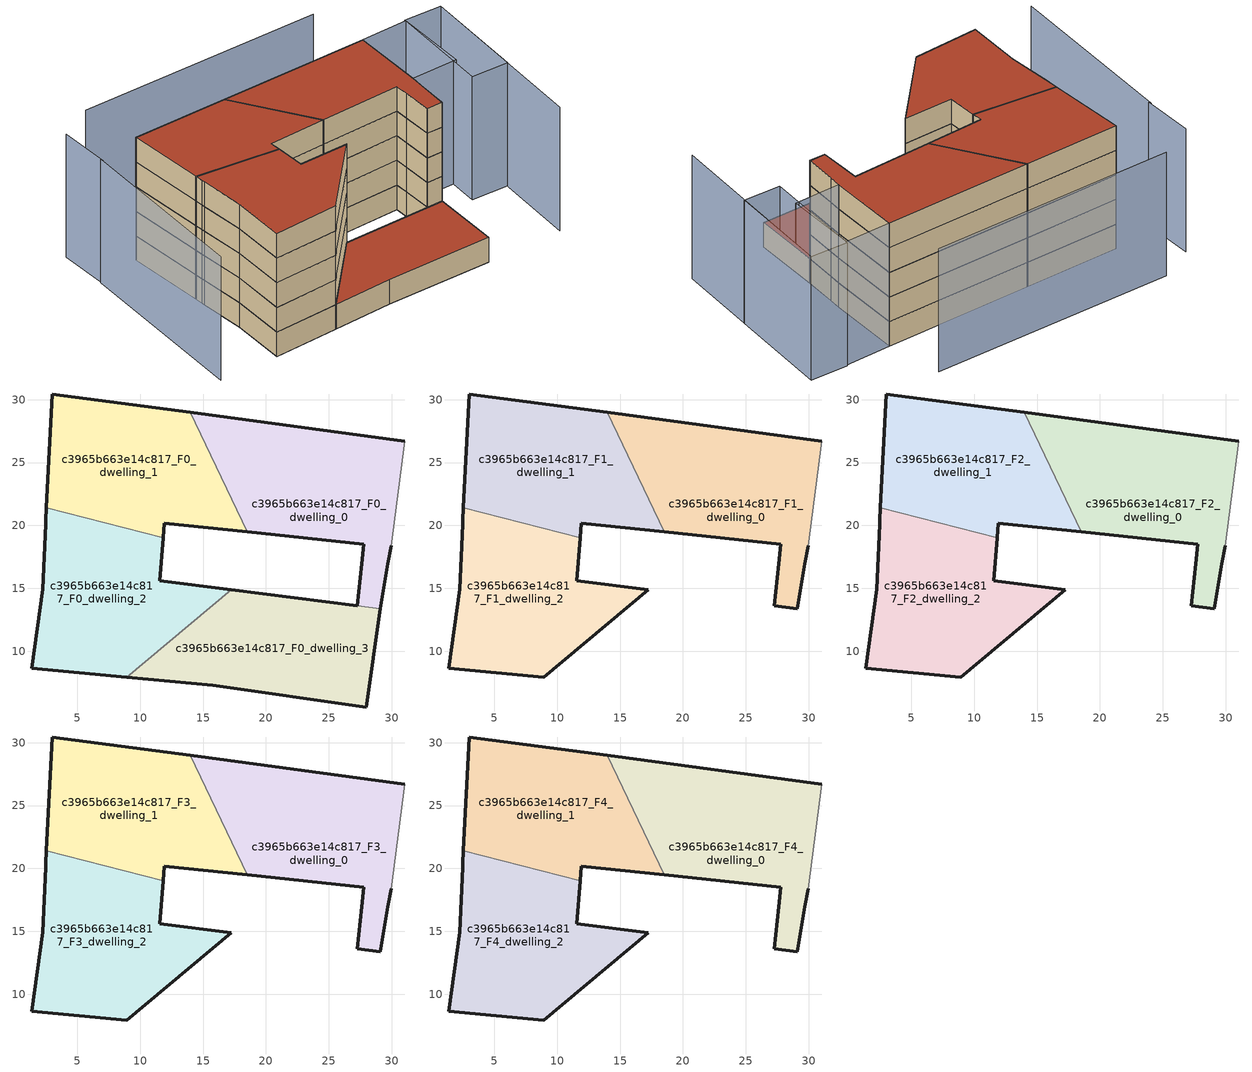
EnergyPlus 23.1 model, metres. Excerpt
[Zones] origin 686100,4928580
c3965b663e14c817_F0_dwelling_0
 floor ground (EU_floor_Construction): 29.07,13.38 29.69,16.97 29.94,18.39 31.05,26.71 13.98,28.98 18.52,19.48 27.79,18.49 27.62,16.97 27.25,13.61 27.24,13.61 27.24,13.6 27.25,13.6 29.07,13.37 z0
 wall outside (EU_wall_Construction): 27.24,13.61 27.25,13.61 27.62,16.97 27.79,18.49 18.52,19.48 / 13.98,28.98 31.05,26.71 / 29.94,18.39 29.69,16.97 29.07,13.38 29.07,13.37 z0:3
 wall to c3965b663e14c817_F0_dwelling_3 (EU_wall_Construction): 29.07,13.37 27.25,13.6 27.24,13.6 27.24,13.61 z0:3
 wall to c3965b663e14c817_F0_dwelling_1 (EU_wall_Construction): 18.52,19.48 13.98,28.98 z0:3
 wall adiabatic (EU_wall_Construction): 31.05,26.71 29.94,18.39 z0:3
c3965b663e14c817_F0_dwelling_1
 floor ground (EU_floor_Construction): 18.52,19.48 13.98,28.98 3.02,30.45 2.54,21.41 11.83,19.01 11.93,20.19 z0
 wall outside (EU_wall_Construction): 18.52,19.48 11.93,20.19 11.83,19.01 / 2.54,21.41 3.02,30.45 13.98,28.98 z0:3
 wall to c3965b663e14c817_F0_dwelling_2 (EU_wall_Construction): 11.83,19.01 2.54,21.41 z0:3
c3965b663e14c817_F0_dwelling_2
 floor ground (EU_floor_Construction): 17.24,14.89 11.56,15.62 11.83,19.01 2.54,21.41 2.49,20.4 2.48,20.11 2.27,14.93 1.36,8.64 8.93,7.94 z0
 wall outside (EU_wall_Construction): 11.83,19.01 11.56,15.62 17.24,14.89 / 8.93,7.94 1.36,8.64 2.27,14.93 2.48,20.11 2.49,20.4 2.54,21.41 z0:3
 wall to c3965b663e14c817_F0_dwelling_3 (EU_wall_Construction): 17.24,14.89 8.93,7.94 z0:3
c3965b663e14c817_F0_dwelling_3
 floor ground (EU_floor_Construction): 27.96,5.57 29.07,13.37 27.25,13.6 27.24,13.6 27.24,13.61 17.24,14.89 8.93,7.94 15.77,7.31 z0
 wall outside (EU_wall_Construction): 17.24,14.89 27.24,13.61 / 29.07,13.37 27.96,5.57 15.77,7.31 8.93,7.94 z0:3
 roof outside (EU_roof_Construction): 29.07,13.37 27.96,5.57 15.77,7.31 8.93,7.94 17.24,14.89 27.24,13.61 27.24,13.6 27.25,13.6 z3
c3965b663e14c817_F1_dwelling_0
 floor to c3965b663e14c817_F0_dwelling_0 (EU_floor_Construction): 29.07,13.38 29.69,16.97 29.94,18.39 31.05,26.71 13.98,28.98 18.52,19.48 27.79,18.49 27.62,16.97 27.25,13.61 27.24,13.61 27.24,13.6 27.25,13.6 29.07,13.37 z3
 wall outside (EU_wall_Construction): 13.98,28.98 31.05,26.71 / 29.94,18.39 29.69,16.97 29.07,13.38 29.07,13.37 27.25,13.6 27.24,13.6 27.24,13.61 27.25,13.61 27.62,16.97 27.79,18.49 18.52,19.48 z3:6
 wall to c3965b663e14c817_F1_dwelling_1 (EU_wall_Construction): 18.52,19.48 13.98,28.98 z3:6
 wall adiabatic (EU_wall_Construction): 31.05,26.71 29.94,18.39 z3:6
c3965b663e14c817_F1_dwelling_1
 floor to c3965b663e14c817_F0_dwelling_1 (EU_floor_Construction): 18.52,19.48 13.98,28.98 3.02,30.45 2.54,21.41 11.83,19.01 11.93,20.19 z3
 wall outside (EU_wall_Construction): 18.52,19.48 11.93,20.19 11.83,19.01 / 2.54,21.41 3.02,30.45 13.98,28.98 z3:6
 wall to c3965b663e14c817_F1_dwelling_2 (EU_wall_Construction): 11.83,19.01 2.54,21.41 z3:6
c3965b663e14c817_F1_dwelling_2
 floor to c3965b663e14c817_F0_dwelling_2 (EU_floor_Construction): 17.24,14.89 11.56,15.62 11.83,19.01 2.54,21.41 2.49,20.4 2.48,20.11 2.27,14.93 1.36,8.64 8.93,7.94 z3
 wall outside (EU_wall_Construction): 11.83,19.01 11.56,15.62 17.24,14.89 8.93,7.94 1.36,8.64 2.27,14.93 2.48,20.11 2.49,20.4 2.54,21.41 z3:6
c3965b663e14c817_F2_dwelling_0
 floor to c3965b663e14c817_F1_dwelling_0 (EU_floor_Construction): 29.07,13.38 29.69,16.97 29.94,18.39 31.05,26.71 13.98,28.98 18.52,19.48 27.79,18.49 27.62,16.97 27.25,13.61 27.24,13.61 27.24,13.6 27.25,13.6 29.07,13.37 z6
 wall outside (EU_wall_Construction): 13.98,28.98 31.05,26.71 / 29.94,18.39 29.69,16.97 29.07,13.38 29.07,13.37 27.25,13.6 27.24,13.6 27.24,13.61 27.25,13.61 27.62,16.97 27.79,18.49 18.52,19.48 z6:9
 wall to c3965b663e14c817_F2_dwelling_1 (EU_wall_Construction): 18.52,19.48 13.98,28.98 z6:9
 wall adiabatic (EU_wall_Construction): 31.05,26.71 29.94,18.39 z6:9
c3965b663e14c817_F2_dwelling_1
 floor to c3965b663e14c817_F1_dwelling_1 (EU_floor_Construction): 18.52,19.48 13.98,28.98 3.02,30.45 2.54,21.41 11.83,19.01 11.93,20.19 z6
 wall outside (EU_wall_Construction): 18.52,19.48 11.93,20.19 11.83,19.01 / 2.54,21.41 3.02,30.45 13.98,28.98 z6:9
 wall to c3965b663e14c817_F2_dwelling_2 (EU_wall_Construction): 11.83,19.01 2.54,21.41 z6:9
c3965b663e14c817_F2_dwelling_2
 floor to c3965b663e14c817_F1_dwelling_2 (EU_floor_Construction): 17.24,14.89 11.56,15.62 11.83,19.01 2.54,21.41 2.49,20.4 2.48,20.11 2.27,14.93 1.36,8.64 8.93,7.94 z6
 wall outside (EU_wall_Construction): 11.83,19.01 11.56,15.62 17.24,14.89 8.93,7.94 1.36,8.64 2.27,14.93 2.48,20.11 2.49,20.4 2.54,21.41 z6:9
c3965b663e14c817_F3_dwelling_0
 floor to c3965b663e14c817_F2_dwelling_0 (EU_floor_Construction): 29.07,13.38 29.69,16.97 29.94,18.39 31.05,26.71 13.98,28.98 18.52,19.48 27.79,18.49 27.62,16.97 27.25,13.61 27.24,13.61 27.24,13.6 27.25,13.6 29.07,13.37 z9
 wall outside (EU_wall_Construction): 13.98,28.98 31.05,26.71 / 29.94,18.39 29.69,16.97 29.07,13.38 29.07,13.37 27.25,13.6 27.24,13.6 27.24,13.61 27.25,13.61 27.62,16.97 27.79,18.49 18.52,19.48 z9:12
 wall to c3965b663e14c817_F3_dwelling_1 (EU_wall_Construction): 18.52,19.48 13.98,28.98 z9:12
 wall adiabatic (EU_wall_Construction): 31.05,26.71 29.94,18.39 z9:12
c3965b663e14c817_F3_dwelling_1
 floor to c3965b663e14c817_F2_dwelling_1 (EU_floor_Construction): 18.52,19.48 13.98,28.98 3.02,30.45 2.54,21.41 11.83,19.01 11.93,20.19 z9
 wall outside (EU_wall_Construction): 18.52,19.48 11.93,20.19 11.83,19.01 / 2.54,21.41 3.02,30.45 13.98,28.98 z9:12
 wall to c3965b663e14c817_F3_dwelling_2 (EU_wall_Construction): 11.83,19.01 2.54,21.41 z9:12
c3965b663e14c817_F3_dwelling_2
 floor to c3965b663e14c817_F2_dwelling_2 (EU_floor_Construction): 17.24,14.89 11.56,15.62 11.83,19.01 2.54,21.41 2.49,20.4 2.48,20.11 2.27,14.93 1.36,8.64 8.93,7.94 z9
 wall outside (EU_wall_Construction): 11.83,19.01 11.56,15.62 17.24,14.89 8.93,7.94 1.36,8.64 2.27,14.93 2.48,20.11 2.49,20.4 2.54,21.41 z9:12
c3965b663e14c817_F4_dwelling_0
 floor to c3965b663e14c817_F3_dwelling_0 (EU_floor_Construction): 29.07,13.38 29.69,16.97 29.94,18.39 31.05,26.71 13.98,28.98 18.52,19.48 27.79,18.49 27.62,16.97 27.25,13.61 27.24,13.61 27.24,13.6 27.25,13.6 29.07,13.37 z12
 wall outside (EU_wall_Construction): 13.98,28.98 31.05,26.71 / 29.94,18.39 29.69,16.97 29.07,13.38 29.07,13.37 27.25,13.6 27.24,13.6 27.24,13.61 27.25,13.61 27.62,16.97 27.79,18.49 18.52,19.48 z12:15
 wall to c3965b663e14c817_F4_dwelling_1 (EU_wall_Construction): 18.52,19.48 13.98,28.98 z12:15
 wall adiabatic (EU_wall_Construction): 31.05,26.71 29.94,18.39 z12:15
 roof outside (EU_roof_Construction): 31.05,26.71 29.94,18.39 29.69,16.97 29.07,13.38 29.07,13.37 27.25,13.6 27.24,13.6 27.24,13.61 27.25,13.61 27.62,16.97 27.79,18.49 18.52,19.48 13.98,28.98 z15
c3965b663e14c817_F4_dwelling_1
 floor to c3965b663e14c817_F3_dwelling_1 (EU_floor_Construction): 18.52,19.48 13.98,28.98 3.02,30.45 2.54,21.41 11.83,19.01 11.93,20.19 z12
 wall outside (EU_wall_Construction): 18.52,19.48 11.93,20.19 11.83,19.01 / 2.54,21.41 3.02,30.45 13.98,28.98 z12:15
 wall to c3965b663e14c817_F4_dwelling_2 (EU_wall_Construction): 11.83,19.01 2.54,21.41 z12:15
 roof outside (EU_roof_Construction): 13.98,28.98 18.52,19.48 11.93,20.19 11.83,19.01 2.54,21.41 3.02,30.45 z15
c3965b663e14c817_F4_dwelling_2
 floor to c3965b663e14c817_F3_dwelling_2 (EU_floor_Construction): 17.24,14.89 11.56,15.62 11.83,19.01 2.54,21.41 2.49,20.4 2.48,20.11 2.27,14.93 1.36,8.64 8.93,7.94 z12
 wall outside (EU_wall_Construction): 11.83,19.01 11.56,15.62 17.24,14.89 8.93,7.94 1.36,8.64 2.27,14.93 2.48,20.11 2.49,20.4 2.54,21.41 z12:15
 roof outside (EU_roof_Construction): 11.83,19.01 11.56,15.62 17.24,14.89 8.93,7.94 1.36,8.64 2.27,14.93 2.48,20.11 2.49,20.4 2.54,21.41 z15
shading: -2.17,30.15 -5.45,9.68 / -1.56,35.65 -2.12,29.83 / 30.63,33.28 2.71,37.26 / 36.83,4.53 40.68,25.43 / 40.68,25.43 38.6,13.72 / 38.6,13.72 34.34,14.47 / 34.34,14.47 36.42,26.18 / 36.42,26.18 40.68,25.43 / 29.94,18.39 31.05,26.71 / 31.05,26.71 36.39,26 / 36.39,26 35.28,17.67 / 35.28,17.67 29.94,18.39 z0:15
[Building]
EU S2 Campaign: North Axis=0; Terrain=City; Solar Distribution=FullExterior
[Site:Location]
Bologna: Latitude=44.5; Longitude=11.25; Time Zone=1; Elevation=37
[SizingPeriod:WeatherFileDays]
AnnualSizingPeriod: Begin Month=1; Begin Day of Month=1; End Month=12; End Day of Month=31; Day of Week for Start Day=Monday; Use Weather File Daylight Saving Period=No; Use Weather File Rain and Snow Indicators=No
[MATERIAL]
EU_InternalMass_Material: Roughness=MediumRough; Thickness=0.1; Conductivity=1; Density=1800; Specific Heat=900; Thermal Absorptance=0.9; Solar Absorptance=0.7; Visible Absorptance=0.7
[MATERIAL:NOMASS] Roughness=MediumRough; Thermal Absorptance=0.9; Solar Absorptance=0.7; Visible Absorptance=0.7
Name | Thermal Resistance
EU_wall_NoMass | 0.905828
EU_roof_NoMass | 0.37593
EU_floor_NoMass | 0.67114
[CONSTRUCTION]
EU_wall_Construction: EU_wall_NoMass
EU_roof_Construction: EU_roof_NoMass
EU_floor_Construction: EU_floor_NoMass
EU_InternalMass_Construction: EU_InternalMass_Material
[ZONE] Type=1; Multiplier=1; Ceiling Height=autocalculate; Floor Area=autocalculate; Part of Total Floor Area=Yes
Name | Volume
c3965b663e14c817_F0_dwelling_0; c3965b663e14c817_F1_dwelling_0; c3965b663e14c817_F2_dwelling_0; c3965b663e14c817_F3_dwelling_0; c3965b663e14c817_F4_dwelling_0 | 403.718
c3965b663e14c817_F0_dwelling_1; c3965b663e14c817_F1_dwelling_1; c3965b663e14c817_F2_dwelling_1; c3965b663e14c817_F3_dwelling_1; c3965b663e14c817_F4_dwelling_1 | 383.239
c3965b663e14c817_F0_dwelling_2; c3965b663e14c817_F1_dwelling_2; c3965b663e14c817_F2_dwelling_2; c3965b663e14c817_F3_dwelling_2; c3965b663e14c817_F4_dwelling_2 | 383.232
c3965b663e14c817_F0_dwelling_3 | 362.731
[INTERNALMASS] Construction=EU_InternalMass_Construction
Name | Zone or ZoneList | Surface Area
c3965b663e14c817_F0_dwelling_0_EU_InternalMass | c3965b663e14c817_F0_dwelling_0 | 134.573
c3965b663e14c817_F0_dwelling_1_EU_InternalMass | c3965b663e14c817_F0_dwelling_1 | 127.747
c3965b663e14c817_F0_dwelling_2_EU_InternalMass | c3965b663e14c817_F0_dwelling_2 | 127.744
c3965b663e14c817_F0_dwelling_3_EU_InternalMass | c3965b663e14c817_F0_dwelling_3 | 120.911
c3965b663e14c817_F1_dwelling_0_EU_InternalMass | c3965b663e14c817_F1_dwelling_0 | 170.331
c3965b663e14c817_F1_dwelling_1_EU_InternalMass | c3965b663e14c817_F1_dwelling_1 | 170.326
c3965b663e14c817_F1_dwelling_2_EU_InternalMass | c3965b663e14c817_F1_dwelling_2 | 170.314
c3965b663e14c817_F2_dwelling_0_EU_InternalMass | c3965b663e14c817_F2_dwelling_0 | 170.331
c3965b663e14c817_F2_dwelling_1_EU_InternalMass | c3965b663e14c817_F2_dwelling_1 | 170.326
c3965b663e14c817_F2_dwelling_2_EU_InternalMass | c3965b663e14c817_F2_dwelling_2 | 170.314
c3965b663e14c817_F3_dwelling_0_EU_InternalMass | c3965b663e14c817_F3_dwelling_0 | 170.331
c3965b663e14c817_F3_dwelling_1_EU_InternalMass | c3965b663e14c817_F3_dwelling_1 | 170.326
c3965b663e14c817_F3_dwelling_2_EU_InternalMass | c3965b663e14c817_F3_dwelling_2 | 170.314
c3965b663e14c817_F4_dwelling_0_EU_InternalMass | c3965b663e14c817_F4_dwelling_0 | 170.331
c3965b663e14c817_F4_dwelling_1_EU_InternalMass | c3965b663e14c817_F4_dwelling_1 | 170.326
c3965b663e14c817_F4_dwelling_2_EU_InternalMass | c3965b663e14c817_F4_dwelling_2 | 170.314
[OTHEREQUIPMENT] Fuel Type=Electricity; Design Level Calculation Method=Watts/Area; Power per Zone Floor Area=1; Fraction Latent=0; Fraction Radiant=0; Fraction Lost=0; Carbon Dioxide Generation Rate=0; EndUse Subcategory=EU_Step8_InternalGains
Name | Zone or ZoneList or Space or SpaceList | Schedule
EU_Step8_InternalGain_c3965b663e14c817_F0_dwelling_0_f000 | c3965b663e14c817_F0_dwelling_0 | EU_Step8_GainSchedule_c3965b663e14c817_F0_dwelling_0_f000
EU_Step8_InternalGain_c3965b663e14c817_F0_dwelling_1_f000 | c3965b663e14c817_F0_dwelling_1 | EU_Step8_GainSchedule_c3965b663e14c817_F0_dwelling_1_f000
EU_Step8_InternalGain_c3965b663e14c817_F0_dwelling_2_f000 | c3965b663e14c817_F0_dwelling_2 | EU_Step8_GainSchedule_c3965b663e14c817_F0_dwelling_2_f000
EU_Step8_InternalGain_c3965b663e14c817_F0_dwelling_3_f000 | c3965b663e14c817_F0_dwelling_3 | EU_Step8_GainSchedule_c3965b663e14c817_F0_dwelling_3_f000
EU_Step8_InternalGain_c3965b663e14c817_F1_dwelling_0_f000 | c3965b663e14c817_F1_dwelling_0 | EU_Step8_GainSchedule_c3965b663e14c817_F1_dwelling_0_f000
EU_Step8_InternalGain_c3965b663e14c817_F1_dwelling_1_f000 | c3965b663e14c817_F1_dwelling_1 | EU_Step8_GainSchedule_c3965b663e14c817_F1_dwelling_1_f000
EU_Step8_InternalGain_c3965b663e14c817_F1_dwelling_2_f000 | c3965b663e14c817_F1_dwelling_2 | EU_Step8_GainSchedule_c3965b663e14c817_F1_dwelling_2_f000
EU_Step8_InternalGain_c3965b663e14c817_F2_dwelling_0_f000 | c3965b663e14c817_F2_dwelling_0 | EU_Step8_GainSchedule_c3965b663e14c817_F2_dwelling_0_f000
EU_Step8_InternalGain_c3965b663e14c817_F2_dwelling_1_f000 | c3965b663e14c817_F2_dwelling_1 | EU_Step8_GainSchedule_c3965b663e14c817_F2_dwelling_1_f000
EU_Step8_InternalGain_c3965b663e14c817_F2_dwelling_2_f000 | c3965b663e14c817_F2_dwelling_2 | EU_Step8_GainSchedule_c3965b663e14c817_F2_dwelling_2_f000
EU_Step8_InternalGain_c3965b663e14c817_F3_dwelling_0_f000 | c3965b663e14c817_F3_dwelling_0 | EU_Step8_GainSchedule_c3965b663e14c817_F3_dwelling_0_f000
EU_Step8_InternalGain_c3965b663e14c817_F3_dwelling_1_f000 | c3965b663e14c817_F3_dwelling_1 | EU_Step8_GainSchedule_c3965b663e14c817_F3_dwelling_1_f000
EU_Step8_InternalGain_c3965b663e14c817_F3_dwelling_2_f000 | c3965b663e14c817_F3_dwelling_2 | EU_Step8_GainSchedule_c3965b663e14c817_F3_dwelling_2_f000
EU_Step8_InternalGain_c3965b663e14c817_F4_dwelling_0_f000 | c3965b663e14c817_F4_dwelling_0 | EU_Step8_GainSchedule_c3965b663e14c817_F4_dwelling_0_f000
EU_Step8_InternalGain_c3965b663e14c817_F4_dwelling_1_f000 | c3965b663e14c817_F4_dwelling_1 | EU_Step8_GainSchedule_c3965b663e14c817_F4_dwelling_1_f000
EU_Step8_InternalGain_c3965b663e14c817_F4_dwelling_2_f000 | c3965b663e14c817_F4_dwelling_2 | EU_Step8_GainSchedule_c3965b663e14c817_F4_dwelling_2_f000
[ZONEVENTILATION:DESIGNFLOWRATE] Schedule=EU_AlwaysOn; Design Flow Rate Calculation Method=AirChanges/Hour; Air Changes per Hour=0.73129; Ventilation Type=Natural; Fan Pressure Rise=0; Fan Total Efficiency=1; Constant Term Coefficient=1; Temperature Term Coefficient=0; Velocity Term Coefficient=0; Velocity Squared Term Coefficient=0; Minimum Indoor Temperature=-100; Maximum Indoor Temperature=100; Delta Temperature=-100; Minimum Outdoor Temperature=-100; Maximum Outdoor Temperature=100; Maximum Wind Speed=40
Name | Zone or ZoneList or Space or SpaceList
EU_ConstantAir_c3965b663e14c817_F0_dwelling_0 | c3965b663e14c817_F0_dwelling_0
EU_ConstantAir_c3965b663e14c817_F0_dwelling_1 | c3965b663e14c817_F0_dwelling_1
EU_ConstantAir_c3965b663e14c817_F0_dwelling_2 | c3965b663e14c817_F0_dwelling_2
EU_ConstantAir_c3965b663e14c817_F0_dwelling_3 | c3965b663e14c817_F0_dwelling_3
EU_ConstantAir_c3965b663e14c817_F1_dwelling_0 | c3965b663e14c817_F1_dwelling_0
EU_ConstantAir_c3965b663e14c817_F1_dwelling_1 | c3965b663e14c817_F1_dwelling_1
EU_ConstantAir_c3965b663e14c817_F1_dwelling_2 | c3965b663e14c817_F1_dwelling_2
EU_ConstantAir_c3965b663e14c817_F2_dwelling_0 | c3965b663e14c817_F2_dwelling_0
EU_ConstantAir_c3965b663e14c817_F2_dwelling_1 | c3965b663e14c817_F2_dwelling_1
EU_ConstantAir_c3965b663e14c817_F2_dwelling_2 | c3965b663e14c817_F2_dwelling_2
EU_ConstantAir_c3965b663e14c817_F3_dwelling_0 | c3965b663e14c817_F3_dwelling_0
EU_ConstantAir_c3965b663e14c817_F3_dwelling_1 | c3965b663e14c817_F3_dwelling_1
EU_ConstantAir_c3965b663e14c817_F3_dwelling_2 | c3965b663e14c817_F3_dwelling_2
EU_ConstantAir_c3965b663e14c817_F4_dwelling_0 | c3965b663e14c817_F4_dwelling_0
EU_ConstantAir_c3965b663e14c817_F4_dwelling_1 | c3965b663e14c817_F4_dwelling_1
EU_ConstantAir_c3965b663e14c817_F4_dwelling_2 | c3965b663e14c817_F4_dwelling_2
[HVACTEMPLATE:THERMOSTAT] Constant Heating Setpoint=20; Constant Cooling Setpoint=50
EU_HeatOnly_c3965b663e14c817_F0_dwelling_0; EU_HeatOnly_c3965b663e14c817_F0_dwelling_1; EU_HeatOnly_c3965b663e14c817_F0_dwelling_2; EU_HeatOnly_c3965b663e14c817_F0_dwelling_3; EU_HeatOnly_c3965b663e14c817_F1_dwelling_0; EU_HeatOnly_c3965b663e14c817_F1_dwelling_1; EU_HeatOnly_c3965b663e14c817_F1_dwelling_2; EU_HeatOnly_c3965b663e14c817_F2_dwelling_0; EU_HeatOnly_c3965b663e14c817_F2_dwelling_1; EU_HeatOnly_c3965b663e14c817_F2_dwelling_2; EU_HeatOnly_c3965b663e14c817_F3_dwelling_0; EU_HeatOnly_c3965b663e14c817_F3_dwelling_1; EU_HeatOnly_c3965b663e14c817_F3_dwelling_2; EU_HeatOnly_c3965b663e14c817_F4_dwelling_0; EU_HeatOnly_c3965b663e14c817_F4_dwelling_1; EU_HeatOnly_c3965b663e14c817_F4_dwelling_2
[HVACTEMPLATE:ZONE:IDEALLOADSAIRSYSTEM] System Availability Schedule=EU_AlwaysOn; Maximum Heating Supply Air Temperature=50; Minimum Cooling Supply Air Temperature=13; Maximum Heating Supply Air Humidity Ratio=0.0156; Minimum Cooling Supply Air Humidity Ratio=0.0077; Heating Limit=NoLimit; Cooling Limit=NoLimit; Heating Availability Schedule=EU_AlwaysOn; Cooling Availability Schedule=EU_CoolingOff; Dehumidification Control Type=ConstantSensibleHeatRatio; Cooling Sensible Heat Ratio=0.7; Dehumidification Setpoint=60; Humidification Control Type=None; Humidification Setpoint=30; Outdoor Air Method=None; Outdoor Air Flow Rate per Person=0.00944; Outdoor Air Flow Rate per Zone Floor Area=0; Outdoor Air Flow Rate per Zone=0; Demand Controlled Ventilation Type=None; Outdoor Air Economizer Type=NoEconomizer; Heat Recovery Type=None; Sensible Heat Recovery Effectiveness=0.7; Latent Heat Recovery Effectiveness=0.65
Name | Template Thermostat
c3965b663e14c817_F0_dwelling_0 | EU_HeatOnly_c3965b663e14c817_F0_dwelling_0
c3965b663e14c817_F0_dwelling_1 | EU_HeatOnly_c3965b663e14c817_F0_dwelling_1
c3965b663e14c817_F0_dwelling_2 | EU_HeatOnly_c3965b663e14c817_F0_dwelling_2
c3965b663e14c817_F0_dwelling_3 | EU_HeatOnly_c3965b663e14c817_F0_dwelling_3
c3965b663e14c817_F1_dwelling_0 | EU_HeatOnly_c3965b663e14c817_F1_dwelling_0
c3965b663e14c817_F1_dwelling_1 | EU_HeatOnly_c3965b663e14c817_F1_dwelling_1
c3965b663e14c817_F1_dwelling_2 | EU_HeatOnly_c3965b663e14c817_F1_dwelling_2
c3965b663e14c817_F2_dwelling_0 | EU_HeatOnly_c3965b663e14c817_F2_dwelling_0
c3965b663e14c817_F2_dwelling_1 | EU_HeatOnly_c3965b663e14c817_F2_dwelling_1
c3965b663e14c817_F2_dwelling_2 | EU_HeatOnly_c3965b663e14c817_F2_dwelling_2
c3965b663e14c817_F3_dwelling_0 | EU_HeatOnly_c3965b663e14c817_F3_dwelling_0
c3965b663e14c817_F3_dwelling_1 | EU_HeatOnly_c3965b663e14c817_F3_dwelling_1
c3965b663e14c817_F3_dwelling_2 | EU_HeatOnly_c3965b663e14c817_F3_dwelling_2
c3965b663e14c817_F4_dwelling_0 | EU_HeatOnly_c3965b663e14c817_F4_dwelling_0
c3965b663e14c817_F4_dwelling_1 | EU_HeatOnly_c3965b663e14c817_F4_dwelling_1
c3965b663e14c817_F4_dwelling_2 | EU_HeatOnly_c3965b663e14c817_F4_dwelling_2
[SIZING:ZONE] Zone Cooling Design Supply Air Temperature Input Method=SupplyAirTemperature; Zone Cooling Design Supply Air Temperature=13; Zone Heating Design Supply Air Temperature Input Method=SupplyAirTemperature; Zone Heating Design Supply Air Temperature=50; Zone Cooling Design Supply Air Humidity Ratio=0.008; Zone Heating Design Supply Air Humidity Ratio=0.008; Cooling Design Air Flow Method=DesignDay; Cooling Design Air Flow Rate=0; Cooling Minimum Air Flow per Zone Floor Area=0.000762; Cooling Minimum Air Flow=0; Cooling Minimum Air Flow Fraction=0.2; Heating Design Air Flow Method=DesignDay; Heating Design Air Flow Rate=0; Heating Maximum Air Flow per Zone Floor Area=0.002032; Heating Maximum Air Flow=0.141576; Heating Maximum Air Flow Fraction=0.3; Account for Dedicated Outdoor Air System=No; Dedicated Outdoor Air System Control Strategy=NeutralSupplyAir; Dedicated Outdoor Air Low Setpoint Temperature for Design=autosize; Dedicated Outdoor Air High Setpoint Temperature for Design=autosize; Zone Load Sizing Method=Sensible Load Only No Latent Load; Zone Latent Cooling Design Supply Air Humidity Ratio Input Method=HumidityRatioDifference; Zone Cooling Design Supply Air Humidity Ratio Difference=0.005; Zone Latent Heating Design Supply Air Humidity Ratio Input Method=HumidityRatioDifference; Zone Humidification Design Supply Air Humidity Ratio Difference=0.005
c3965b663e14c817_F0_dwelling_0; c3965b663e14c817_F0_dwelling_1; c3965b663e14c817_F0_dwelling_2; c3965b663e14c817_F0_dwelling_3; c3965b663e14c817_F1_dwelling_0; c3965b663e14c817_F1_dwelling_1; c3965b663e14c817_F1_dwelling_2; c3965b663e14c817_F2_dwelling_0; c3965b663e14c817_F2_dwelling_1; c3965b663e14c817_F2_dwelling_2; c3965b663e14c817_F3_dwelling_0; c3965b663e14c817_F3_dwelling_1; c3965b663e14c817_F3_dwelling_2; c3965b663e14c817_F4_dwelling_0; c3965b663e14c817_F4_dwelling_1; c3965b663e14c817_F4_dwelling_2
[SCHEDULE:CONSTANT]
Name | Hourly Value
EU_AlwaysOn | 1
EU_CoolingOff | 0
[SCHEDULE:FILE] Column Number=1; Rows to Skip at Top=0; Number of Hours of Data=8760; Column Separator=Comma; Interpolate to Timestep=No; Minutes per Item=60; Adjust Schedule for Daylight Savings=Yes
Name | File
EU_Step8_GainSchedule_c3965b663e14c817_F0_dwelling_0_f000 | ../../schedules/c3965b663e14c817/c3965b663e14c817_F0_dwelling_0_f000_gain.csv
EU_Step8_GainSchedule_c3965b663e14c817_F0_dwelling_1_f000 | ../../schedules/c3965b663e14c817/c3965b663e14c817_F0_dwelling_1_f000_gain.csv
EU_Step8_GainSchedule_c3965b663e14c817_F0_dwelling_2_f000 | ../../schedules/c3965b663e14c817/c3965b663e14c817_F0_dwelling_2_f000_gain.csv
EU_Step8_GainSchedule_c3965b663e14c817_F0_dwelling_3_f000 | ../../schedules/c3965b663e14c817/c3965b663e14c817_F0_dwelling_3_f000_gain.csv
EU_Step8_GainSchedule_c3965b663e14c817_F1_dwelling_0_f000 | ../../schedules/c3965b663e14c817/c3965b663e14c817_F1_dwelling_0_f000_gain.csv
EU_Step8_GainSchedule_c3965b663e14c817_F1_dwelling_1_f000 | ../../schedules/c3965b663e14c817/c3965b663e14c817_F1_dwelling_1_f000_gain.csv
EU_Step8_GainSchedule_c3965b663e14c817_F1_dwelling_2_f000 | ../../schedules/c3965b663e14c817/c3965b663e14c817_F1_dwelling_2_f000_gain.csv
EU_Step8_GainSchedule_c3965b663e14c817_F2_dwelling_0_f000 | ../../schedules/c3965b663e14c817/c3965b663e14c817_F2_dwelling_0_f000_gain.csv
EU_Step8_GainSchedule_c3965b663e14c817_F2_dwelling_1_f000 | ../../schedules/c3965b663e14c817/c3965b663e14c817_F2_dwelling_1_f000_gain.csv
EU_Step8_GainSchedule_c3965b663e14c817_F2_dwelling_2_f000 | ../../schedules/c3965b663e14c817/c3965b663e14c817_F2_dwelling_2_f000_gain.csv
EU_Step8_GainSchedule_c3965b663e14c817_F3_dwelling_0_f000 | ../../schedules/c3965b663e14c817/c3965b663e14c817_F3_dwelling_0_f000_gain.csv
EU_Step8_GainSchedule_c3965b663e14c817_F3_dwelling_1_f000 | ../../schedules/c3965b663e14c817/c3965b663e14c817_F3_dwelling_1_f000_gain.csv
EU_Step8_GainSchedule_c3965b663e14c817_F3_dwelling_2_f000 | ../../schedules/c3965b663e14c817/c3965b663e14c817_F3_dwelling_2_f000_gain.csv
EU_Step8_GainSchedule_c3965b663e14c817_F4_dwelling_0_f000 | ../../schedules/c3965b663e14c817/c3965b663e14c817_F4_dwelling_0_f000_gain.csv
EU_Step8_GainSchedule_c3965b663e14c817_F4_dwelling_1_f000 | ../../schedules/c3965b663e14c817/c3965b663e14c817_F4_dwelling_1_f000_gain.csv
EU_Step8_GainSchedule_c3965b663e14c817_F4_dwelling_2_f000 | ../../schedules/c3965b663e14c817/c3965b663e14c817_F4_dwelling_2_f000_gain.csv
